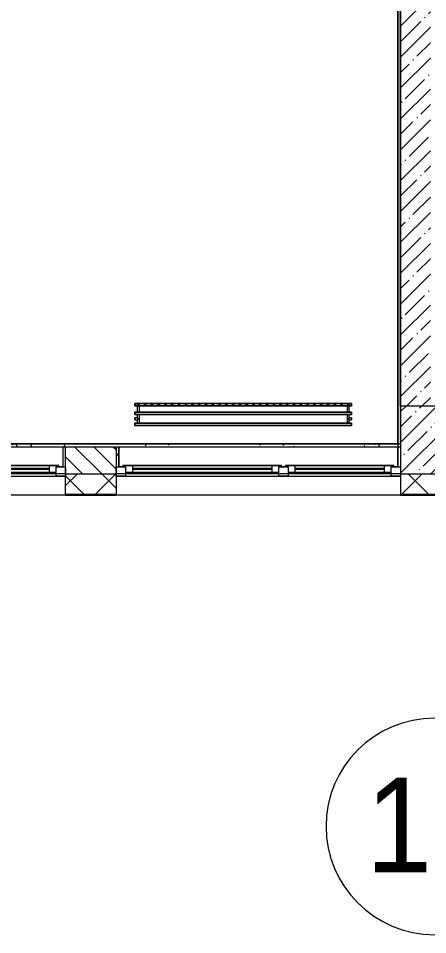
# Model space of a CAD drawing. Header units: millimetres. Extents: x -164500 to 426394, y -23753 to 102118.
# Drawn here: x 193360 to 196382, y 71033 to 77806 of the extents above; entities that cross this region are included whole.
import ezdxf

# ---------------------------------------------------------------- set-up
doc = ezdxf.new("R2010")
doc.units = ezdxf.units.MM
for name, color, linetype, lineweight in [('A-GLAZ', 7, 'Continuous', 9), ('A-GLAZ-1', 7, 'Continuous', 5), ('A-WALL', 7, 'Continuous', 5), ('I-WALL', 7, 'Continuous', 5), ('S-COLS', 7, 'Continuous', 9), ('S-COLS-1', 7, 'Continuous', 5), ('Оси', 7, 'Continuous', 9), ('Оси-1', 7, 'Continuous', 20)]:
    doc.layers.add(name, color=color, linetype=linetype, lineweight=lineweight)
for name, color, linetype, lineweight, true_color in [('A-WALL-1', 9, 'Continuous', 5, 0x808080), ('A-WALL-FNSH-1', 9, 'Continuous', 5, 0x808080), ('M-EQPM-1', 7, 'Continuous', 9, 0xb2b2b2)]:
    doc.layers.add(name, color=color, linetype=linetype, lineweight=lineweight, true_color=true_color)
doc.styles.add('Arial', font='arial.ttf', dxfattribs={"width": 0.9, "height": 700})
pattern_1 = [(0, (148772.123, 0), (243.84, 60.96), [20.117, -162.763, 20.117, -162.763, -975.36]), (0, (148772.123, 0), (243.84, 60.96), [-365.76, 20.117, -345.643, 20.117, -162.763, -426.72]), (0, (148772.123, 0), (243.84, 60.96), [-914.4, 20.117, -101.803, 20.117, -284.683]), (120, (148863.563, 30.48), (-174.71291, 180.691634), [20.117, -162.763, 20.117, -162.763, -975.36]), (120, (148863.563, 30.48), (-174.71291, 180.691634), [-365.76, 20.117, -345.643, 20.117, -162.763, -426.72]), (120, (148863.563, 30.48), (-174.71291, 180.691634), [-914.4, 20.117, -101.803, 20.117, -284.683]), (240, (148894.043, 152.4), (-69.12709, -241.651634), [20.117, -162.763, 20.117, -162.763, -975.36]), (240, (148894.043, 152.4), (-69.12709, -241.651634), [-365.76, 20.117, -345.643, 20.117, -162.763, -426.72]), (240, (148894.043, 152.4), (-69.12709, -241.651634), [-914.4, 20.117, -101.803, 20.117, -284.683])]

# ---------------------------------------------------------------- blocks, each defined once
blk = doc.blocks.new('BSC_Колонна _Прямоугольная - 500х500-V287-Объем проектирования 2 этажа')
at = {"layer": 'S-COLS-1'}
h = blk.add_hatch(dxfattribs=at)
h.set_pattern_fill('FP_13', color=256, style=0, pattern_type=2)
h.set_pattern_definition([(45, (-47660, -150), (-114.04925, 114.04925), []), (45, (-47545.95, -150), (-114.04925, 114.04925), [201.613, -40.323, 6.706, -33.617])])
h.paths.add_polyline_path([(250, -250), (250, 250), (-250, 250), (-250, -250), (152.6, -250)])
for p, q in [((250, 250), (-250, 250)), ((-250, 250), (-250, -250)), ((250, -250), (250, 250)), ((-250, -250), (250, -250))]:
    blk.add_line(p, q, dxfattribs=at)
blk = doc.blocks.new('120_Окно_СКБ_2Ст - 120_Окно_СКБ_2Ст 2100х2500 _мал створка СЛЕВА_-V322-Объем проектирования 2 этажа')
at = {"layer": 'A-GLAZ'}
for p, q in [((-1050, -127), (-1050, -57)), ((-1050, -57), (-980, -57)), ((-980, -57), (-980, -127)), ((-220, -127), (-220, -57)), ((-220, -57), (-150, -57)), ((-150, -57), (-150, -127)), ((980, -127), (980, -57)), ((980, -57), (1050, -57)), ((1050, -57), (1050, -127)), ((-980, -127), (-1050, -127)), ((-980, -127), (-1000, -127)), ((-1000, -127), (-1000, -137)), ((-220, -87), (-980, -87)), ((-980, -87), (-980, -127)), ((-930, -137), (-930, -87)), ((-270, -137), (-270, -87)), ((-220, -127), (-220, -87)), ((-150, -127), (-220, -127)), ((-200, -127), (-220, -127)), ((-200, -137), (-200, -127)), ((-150, -127), (-170, -127)), ((-170, -127), (-170, -137)), ((980, -87), (-150, -87)), ((-150, -87), (-150, -127)), ((-100, -137), (-100, -87)), ((930, -137), (930, -87)), ((980, -127), (980, -87)), ((1050, -127), (980, -127)), ((1000, -127), (980, -127)), ((1000, -137), (1000, -127)), ((-1000, -137), (-200, -137)), ((-200, -137), (-1000, -137)), ((-170, -137), (1000, -137)), ((1000, -137), (-170, -137))]:
    blk.add_line(p, q, dxfattribs=at)
at = {"layer": 'A-GLAZ-1'}
for p, q in [((1050, -57), (-1050, -57)), ((-1030, -127), (-1000, -127)), ((-930, -107), (-270, -107)), ((-270, -117), (-930, -117)), ((-200, -127), (-170, -127)), ((-100, -107), (930, -107)), ((930, -117), (-100, -117)), ((1000, -127), (1030, -127))]:
    blk.add_line(p, q, dxfattribs=at)
blk = doc.blocks.new('120_Окно_СКБ_1Ст - 120_Окно_СКБ_1Ст 900х2500_h_-V390-Объем проектирования 2 этажа')
at = {"layer": 'A-GLAZ'}
for p, q in [((-450, -127), (-450, -57)), ((-450, -57), (-380, -57)), ((-380, -57), (-380, -127)), ((380, -127), (380, -57)), ((380, -57), (450, -57)), ((450, -57), (450, -127)), ((-380, -127), (-450, -127)), ((-380, -127), (-400, -127)), ((-400, -127), (-400, -137)), ((380, -87), (-380, -87)), ((-380, -87), (-380, -127)), ((-330, -137), (-330, -87)), ((330, -137), (330, -87)), ((380, -127), (380, -87)), ((450, -127), (380, -127)), ((400, -127), (380, -127)), ((400, -137), (400, -127)), ((-400, -137), (400, -137)), ((400, -137), (-400, -137))]:
    blk.add_line(p, q, dxfattribs=at)
at = {"layer": 'A-GLAZ-1'}
for p, q in [((450, -57), (-450, -57)), ((-430, -127), (-400, -127)), ((-330, -107), (330, -107)), ((330, -117), (-330, -117)), ((400, -127), (430, -127))]:
    blk.add_line(p, q, dxfattribs=at)
blk = doc.blocks.new('radiator_prado_classic_z_tip_30_po exemplyaru - Classic Z Тип 30-500-V459-Объем проектирования 2 этажа')
at = {"layer": 'M-EQPM-1'}
for p, q in [((0, 228), (0, 210)), ((1600, 228), (0, 228)), ((0, 210), (0, 228)), ((0, 228), (12.5, 228)), ((0, 210), (1600, 210)), ((17.8, 210), (0, 210)), ((12.5, 228), (37.5, 228)), ((37.5, 228), (12.5, 228)), ((12.5, 228), (37.5, 228)), ((12.5, 228), (17.5, 223)), ((12.5, 228), (17.5, 223)), ((32.5, 223), (17.5, 223)), ((17.5, 223), (32.5, 223)), ((17.5, 210), (17.5, 164)), ((17.5, 210), (17.5, 164)), ((17.8, 210), (17.5, 210)), ((17.5, 210), (17.8, 210)), ((17.8, 210), (17.5, 210)), ((17.5, 210), (26.9, 210)), ((19.7, 210), (17.8, 210)), ((17.8, 210), (32.2, 210)), ((32.2, 210), (17.8, 210)), ((23.1, 210), (19.7, 210)), ((25, 210), (23.1, 210)), ((28.7, 210), (25, 210)), ((26.9, 210), (32.5, 210)), ((30.3, 210), (28.7, 210)), ((31.5, 210), (30.3, 210)), ((32.2, 210), (31.5, 210)), ((32.5, 210), (32.2, 210)), ((32.2, 210), (32.5, 210)), ((32.5, 210), (32.2, 210)), ((1567.8, 210), (32.2, 210)), ((32.5, 223), (37.5, 228)), ((37.5, 228), (32.5, 223)), ((32.5, 164), (32.5, 210)), ((32.5, 164), (32.5, 210)), ((37.5, 228), (62.5, 228)), ((62.5, 228), (87.5, 228)), ((87.5, 228), (62.5, 228)), ((62.5, 228), (87.5, 228)), ((62.5, 228), (67.5, 223)), ((62.5, 228), (67.5, 223)), ((82.5, 223), (67.5, 223)), ((67.5, 223), (82.5, 223)), ((82.5, 223), (87.5, 228)), ((87.5, 228), (82.5, 223)), ((87.5, 228), (112.5, 228)), ((112.5, 228), (137.5, 228)), ((137.5, 228), (112.5, 228)), ((112.5, 228), (137.5, 228)), ((112.5, 228), (117.5, 223)), ((112.5, 228), (117.5, 223)), ((132.5, 223), (117.5, 223)), ((117.5, 223), (132.5, 223)), ((132.5, 223), (137.5, 228)), ((137.5, 228), (132.5, 223)), ((137.5, 228), (162.5, 228)), ((162.5, 228), (187.5, 228)), ((187.5, 228), (162.5, 228)), ((162.5, 228), (187.5, 228)), ((162.5, 228), (167.5, 223)), ((162.5, 228), (167.5, 223)), ((182.5, 223), (167.5, 223)), ((167.5, 223), (182.5, 223)), ((182.5, 223), (187.5, 228)), ((187.5, 228), (182.5, 223)), ((187.5, 228), (212.5, 228)), ((212.5, 228), (237.5, 228)), ((237.5, 228), (212.5, 228)), ((212.5, 228), (237.5, 228)), ((212.5, 228), (217.5, 223)), ((212.5, 228), (217.5, 223)), ((232.5, 223), (217.5, 223)), ((217.5, 223), (232.5, 223)), ((232.5, 223), (237.5, 228)), ((237.5, 228), (232.5, 223)), ((237.5, 228), (262.5, 228)), ((262.5, 228), (287.5, 228)), ((287.5, 228), (262.5, 228)), ((262.5, 228), (287.5, 228)), ((262.5, 228), (267.5, 223)), ((262.5, 228), (267.5, 223)), ((282.5, 223), (267.5, 223)), ((267.5, 223), (282.5, 223)), ((282.5, 223), (287.5, 228)), ((287.5, 228), (282.5, 223)), ((287.5, 228), (312.5, 228)), ((312.5, 228), (337.5, 228)), ((337.5, 228), (312.5, 228)), ((312.5, 228), (337.5, 228)), ((312.5, 228), (317.5, 223)), ((312.5, 228), (317.5, 223)), ((332.5, 223), (317.5, 223)), ((317.5, 223), (332.5, 223)), ((332.5, 223), (337.5, 228)), ((337.5, 228), (332.5, 223)), ((337.5, 228), (362.5, 228)), ((362.5, 228), (387.5, 228)), ((387.5, 228), (362.5, 228)), ((362.5, 228), (387.5, 228)), ((362.5, 228), (367.5, 223)), ((362.5, 228), (367.5, 223)), ((382.5, 223), (367.5, 223)), ((367.5, 223), (382.5, 223)), ((382.5, 223), (387.5, 228)), ((387.5, 228), (382.5, 223)), ((387.5, 228), (412.5, 228)), ((412.5, 228), (437.5, 228)), ((437.5, 228), (412.5, 228)), ((412.5, 228), (437.5, 228)), ((412.5, 228), (417.5, 223)), ((412.5, 228), (417.5, 223)), ((432.5, 223), (417.5, 223)), ((417.5, 223), (432.5, 223)), ((432.5, 223), (437.5, 228)), ((437.5, 228), (432.5, 223)), ((437.5, 228), (462.5, 228)), ((462.5, 228), (487.5, 228)), ((487.5, 228), (462.5, 228)), ((462.5, 228), (487.5, 228)), ((462.5, 228), (467.5, 223)), ((462.5, 228), (467.5, 223)), ((482.5, 223), (467.5, 223)), ((467.5, 223), (482.5, 223)), ((482.5, 223), (487.5, 228)), ((487.5, 228), (482.5, 223)), ((487.5, 228), (512.5, 228)), ((512.5, 228), (537.5, 228)), ((537.5, 228), (512.5, 228)), ((512.5, 228), (537.5, 228)), ((512.5, 228), (517.5, 223)), ((512.5, 228), (517.5, 223)), ((532.5, 223), (517.5, 223)), ((517.5, 223), (532.5, 223)), ((532.5, 223), (537.5, 228)), ((537.5, 228), (532.5, 223)), ((537.5, 228), (562.5, 228)), ((562.5, 228), (587.5, 228)), ((587.5, 228), (562.5, 228)), ((562.5, 228), (587.5, 228)), ((562.5, 228), (567.5, 223)), ((562.5, 228), (567.5, 223)), ((582.5, 223), (567.5, 223)), ((567.5, 223), (582.5, 223)), ((582.5, 223), (587.5, 228)), ((587.5, 228), (582.5, 223)), ((587.5, 228), (612.5, 228)), ((612.5, 228), (637.5, 228)), ((637.5, 228), (612.5, 228)), ((612.5, 228), (637.5, 228)), ((612.5, 228), (617.5, 223)), ((612.5, 228), (617.5, 223)), ((632.5, 223), (617.5, 223)), ((617.5, 223), (632.5, 223)), ((632.5, 223), (637.5, 228)), ((637.5, 228), (632.5, 223)), ((637.5, 228), (662.5, 228)), ((662.5, 228), (687.5, 228)), ((687.5, 228), (662.5, 228)), ((662.5, 228), (687.5, 228)), ((662.5, 228), (667.5, 223)), ((662.5, 228), (667.5, 223)), ((682.5, 223), (667.5, 223)), ((667.5, 223), (682.5, 223)), ((682.5, 223), (687.5, 228)), ((687.5, 228), (682.5, 223)), ((687.5, 228), (712.5, 228)), ((712.5, 228), (737.5, 228)), ((737.5, 228), (712.5, 228)), ((712.5, 228), (737.5, 228)), ((712.5, 228), (717.5, 223)), ((712.5, 228), (717.5, 223)), ((732.5, 223), (717.5, 223)), ((717.5, 223), (732.5, 223)), ((732.5, 223), (737.5, 228)), ((737.5, 228), (732.5, 223)), ((737.5, 228), (762.5, 228)), ((762.5, 228), (787.5, 228)), ((787.5, 228), (762.5, 228)), ((762.5, 228), (787.5, 228)), ((762.5, 228), (767.5, 223)), ((762.5, 228), (767.5, 223)), ((782.5, 223), (767.5, 223)), ((767.5, 223), (782.5, 223)), ((782.5, 223), (787.5, 228)), ((787.5, 228), (782.5, 223)), ((787.5, 228), (812.5, 228)), ((812.5, 228), (837.5, 228)), ((837.5, 228), (812.5, 228)), ((812.5, 228), (837.5, 228)), ((812.5, 228), (817.5, 223)), ((812.5, 228), (817.5, 223)), ((832.5, 223), (817.5, 223)), ((817.5, 223), (832.5, 223)), ((832.5, 223), (837.5, 228)), ((837.5, 228), (832.5, 223)), ((837.5, 228), (862.5, 228)), ((862.5, 228), (887.5, 228)), ((887.5, 228), (862.5, 228)), ((862.5, 228), (887.5, 228)), ((862.5, 228), (867.5, 223)), ((862.5, 228), (867.5, 223)), ((882.5, 223), (867.5, 223)), ((867.5, 223), (882.5, 223)), ((882.5, 223), (887.5, 228)), ((887.5, 228), (882.5, 223)), ((887.5, 228), (912.5, 228)), ((912.5, 228), (937.5, 228)), ((937.5, 228), (912.5, 228)), ((912.5, 228), (937.5, 228)), ((912.5, 228), (917.5, 223)), ((912.5, 228), (917.5, 223)), ((932.5, 223), (917.5, 223)), ((917.5, 223), (932.5, 223)), ((932.5, 223), (937.5, 228)), ((937.5, 228), (932.5, 223)), ((937.5, 228), (962.5, 228)), ((962.5, 228), (987.5, 228)), ((987.5, 228), (962.5, 228)), ((962.5, 228), (987.5, 228)), ((962.5, 228), (967.5, 223)), ((962.5, 228), (967.5, 223)), ((982.5, 223), (967.5, 223)), ((967.5, 223), (982.5, 223)), ((982.5, 223), (987.5, 228)), ((987.5, 228), (982.5, 223)), ((987.5, 228), (1012.5, 228)), ((1012.5, 228), (1037.5, 228)), ((1037.5, 228), (1012.5, 228)), ((1012.5, 228), (1037.5, 228)), ((1012.5, 228), (1017.5, 223)), ((1012.5, 228), (1017.5, 223)), ((1032.5, 223), (1017.5, 223)), ((1017.5, 223), (1032.5, 223)), ((1032.5, 223), (1037.5, 228)), ((1037.5, 228), (1032.5, 223)), ((1037.5, 228), (1062.5, 228)), ((1062.5, 228), (1087.5, 228)), ((1087.5, 228), (1062.5, 228)), ((1062.5, 228), (1087.5, 228)), ((1062.5, 228), (1067.5, 223)), ((1062.5, 228), (1067.5, 223)), ((1082.5, 223), (1067.5, 223)), ((1067.5, 223), (1082.5, 223)), ((1082.5, 223), (1087.5, 228)), ((1087.5, 228), (1082.5, 223)), ((1087.5, 228), (1112.5, 228)), ((1112.5, 228), (1137.5, 228)), ((1137.5, 228), (1112.5, 228)), ((1112.5, 228), (1137.5, 228)), ((1112.5, 228), (1117.5, 223)), ((1112.5, 228), (1117.5, 223)), ((1132.5, 223), (1117.5, 223)), ((1117.5, 223), (1132.5, 223)), ((1132.5, 223), (1137.5, 228)), ((1137.5, 228), (1132.5, 223)), ((1137.5, 228), (1162.5, 228)), ((1162.5, 228), (1187.5, 228)), ((1187.5, 228), (1162.5, 228)), ((1162.5, 228), (1187.5, 228)), ((1162.5, 228), (1167.5, 223)), ((1162.5, 228), (1167.5, 223)), ((1182.5, 223), (1167.5, 223)), ((1167.5, 223), (1182.5, 223)), ((1182.5, 223), (1187.5, 228)), ((1187.5, 228), (1182.5, 223)), ((1187.5, 228), (1212.5, 228)), ((1212.5, 228), (1237.5, 228)), ((1237.5, 228), (1212.5, 228)), ((1212.5, 228), (1237.5, 228)), ((1212.5, 228), (1217.5, 223)), ((1212.5, 228), (1217.5, 223)), ((1232.5, 223), (1217.5, 223)), ((1217.5, 223), (1232.5, 223)), ((1232.5, 223), (1237.5, 228)), ((1237.5, 228), (1232.5, 223)), ((1237.5, 228), (1262.5, 228)), ((1262.5, 228), (1287.5, 228)), ((1287.5, 228), (1262.5, 228)), ((1262.5, 228), (1287.5, 228)), ((1262.5, 228), (1267.5, 223)), ((1262.5, 228), (1267.5, 223)), ((1282.5, 223), (1267.5, 223)), ((1267.5, 223), (1282.5, 223)), ((1282.5, 223), (1287.5, 228)), ((1287.5, 228), (1282.5, 223)), ((1287.5, 228), (1312.5, 228)), ((1312.5, 228), (1337.5, 228)), ((1337.5, 228), (1312.5, 228)), ((1312.5, 228), (1337.5, 228)), ((1312.5, 228), (1317.5, 223)), ((1312.5, 228), (1317.5, 223)), ((1332.5, 223), (1317.5, 223)), ((1317.5, 223), (1332.5, 223)), ((1332.5, 223), (1337.5, 228)), ((1337.5, 228), (1332.5, 223)), ((1337.5, 228), (1362.5, 228)), ((1362.5, 228), (1387.5, 228)), ((1387.5, 228), (1362.5, 228)), ((1362.5, 228), (1387.5, 228)), ((1362.5, 228), (1367.5, 223)), ((1362.5, 228), (1367.5, 223)), ((1382.5, 223), (1367.5, 223)), ((1367.5, 223), (1382.5, 223)), ((1382.5, 223), (1387.5, 228)), ((1387.5, 228), (1382.5, 223)), ((1387.5, 228), (1412.5, 228)), ((1412.5, 228), (1437.5, 228)), ((1437.5, 228), (1412.5, 228)), ((1412.5, 228), (1437.5, 228)), ((1412.5, 228), (1417.5, 223)), ((1412.5, 228), (1417.5, 223)), ((1432.5, 223), (1417.5, 223)), ((1417.5, 223), (1432.5, 223)), ((1432.5, 223), (1437.5, 228)), ((1437.5, 228), (1432.5, 223)), ((1437.5, 228), (1462.5, 228)), ((1462.5, 228), (1487.5, 228)), ((1487.5, 228), (1462.5, 228)), ((1462.5, 228), (1487.5, 228)), ((1462.5, 228), (1467.5, 223)), ((1462.5, 228), (1467.5, 223)), ((1482.5, 223), (1467.5, 223)), ((1467.5, 223), (1482.5, 223)), ((1482.5, 223), (1487.5, 228)), ((1487.5, 228), (1482.5, 223)), ((1487.5, 228), (1512.5, 228)), ((1512.5, 228), (1537.5, 228)), ((1537.5, 228), (1512.5, 228)), ((1512.5, 228), (1537.5, 228)), ((1512.5, 228), (1517.5, 223)), ((1512.5, 228), (1517.5, 223)), ((1532.5, 223), (1517.5, 223)), ((1517.5, 223), (1532.5, 223)), ((1532.5, 223), (1537.5, 228)), ((1537.5, 228), (1532.5, 223)), ((1537.5, 228), (1562.5, 228)), ((1562.5, 228), (1587.5, 228)), ((1587.5, 228), (1562.5, 228)), ((1562.5, 228), (1587.5, 228)), ((1562.5, 228), (1567.5, 223)), ((1562.5, 228), (1567.5, 223)), ((1582.5, 223), (1567.5, 223)), ((1567.5, 223), (1582.5, 223)), ((1567.5, 210), (1567.5, 164)), ((1567.5, 210), (1567.5, 164)), ((1567.8, 210), (1567.5, 210)), ((1567.5, 210), (1567.8, 210)), ((1567.8, 210), (1567.5, 210)), ((1567.5, 210), (1567.8, 210)), ((1582.2, 210), (1567.8, 210)), ((1567.8, 210), (1582.2, 210)), ((1571.2, 210), (1567.8, 210)), ((1567.8, 210), (1582.2, 210)), ((1575, 210), (1571.2, 210)), ((1578.7, 210), (1575, 210)), ((1581.5, 210), (1578.7, 210)), ((1582.2, 210), (1581.5, 210)), ((1582.5, 210), (1582.2, 210)), ((1582.2, 210), (1582.5, 210)), ((1582.5, 210), (1582.2, 210)), ((1582.2, 210), (1582.5, 210)), ((1600, 210), (1582.2, 210)), ((1582.5, 223), (1587.5, 228)), ((1587.5, 228), (1582.5, 223)), ((1582.5, 164), (1582.5, 210)), ((1582.5, 164), (1582.5, 210)), ((1587.5, 228), (1600, 228)), ((1600, 210), (1600, 228)), ((1600, 228), (1600, 210)), ((1600, 164), (0, 164)), ((0, 164), (0, 146)), ((0, 146), (0, 164)), ((0, 164), (17.8, 164)), ((0, 146), (1600, 146)), ((18.5, 146), (0, 146)), ((17.8, 164), (17.5, 164)), ((17.5, 164), (17.8, 164)), ((17.8, 164), (17.5, 164)), ((17.5, 164), (26.9, 164)), ((17.5, 146), (17.5, 121.5)), ((17.5, 146), (17.5, 121.5)), ((17.5, 146), (17.8, 146)), ((18.5, 146), (17.5, 146)), ((17.5, 146), (18.5, 146)), ((17.8, 146), (17.5, 146)), ((18.5, 164), (17.8, 164)), ((17.8, 164), (32.2, 164)), ((32.2, 164), (17.8, 164)), ((17.8, 146), (18.5, 146)), ((32.2, 146), (17.8, 146)), ((19.7, 164), (18.5, 164)), ((18.5, 146), (21.2, 146)), ((32.2, 146), (18.5, 146)), ((18.5, 146), (32.2, 146)), ((23.1, 164), (19.7, 164)), ((21.2, 146), (25, 146)), ((26.9, 164), (23.1, 164)), ((25, 146), (28.7, 146)), ((30.3, 164), (26.9, 164)), ((26.9, 164), (32.5, 164)), ((28.7, 146), (32.2, 146)), ((31.5, 164), (30.3, 164)), ((32.2, 164), (31.5, 164)), ((32.5, 164), (32.2, 164)), ((32.2, 164), (32.5, 164)), ((32.5, 164), (32.2, 164)), ((32.2, 164), (1567.8, 164)), ((32.2, 146), (32.5, 146)), ((32.5, 146), (32.2, 146)), ((32.2, 146), (32.5, 146)), ((32.5, 146), (32.2, 146)), ((1567.8, 146), (32.2, 146)), ((32.5, 82), (32.5, 146)), ((32.5, 82), (32.5, 146)), ((1567.8, 164), (1567.5, 164)), ((1567.5, 164), (1567.8, 164)), ((1567.8, 164), (1567.5, 164)), ((1567.5, 164), (1567.8, 164)), ((1567.5, 146), (1567.5, 82)), ((1567.5, 146), (1567.5, 82)), ((1567.5, 146), (1567.8, 146)), ((1573.1, 146), (1567.5, 146)), ((1567.5, 146), (1567.8, 146)), ((1567.8, 146), (1567.5, 146)), ((1582.2, 164), (1567.8, 164)), ((1567.8, 164), (1582.2, 164)), ((1568.5, 164), (1567.8, 164)), ((1567.8, 164), (1582.2, 164)), ((1567.8, 146), (1581.5, 146)), ((1567.8, 146), (1568.5, 146)), ((1581.5, 146), (1567.8, 146)), ((1571.2, 164), (1568.5, 164)), ((1568.5, 146), (1569.7, 146)), ((1569.7, 146), (1573.1, 146)), ((1573.1, 164), (1571.2, 164)), ((1575, 164), (1573.1, 164)), ((1582.5, 146), (1573.1, 146)), ((1573.1, 146), (1576.9, 146)), ((1576.9, 164), (1575, 164)), ((1578.7, 164), (1576.9, 164)), ((1576.9, 146), (1578.7, 146)), ((1582.2, 164), (1578.7, 164)), ((1578.7, 146), (1581.5, 146)), ((1581.5, 146), (1582.2, 146)), ((1581.5, 146), (1582.2, 146)), ((1582.5, 146), (1581.5, 146)), ((1600, 146), (1581.5, 146)), ((1582.5, 164), (1582.2, 164)), ((1582.2, 164), (1582.5, 164)), ((1582.5, 164), (1582.2, 164)), ((1582.2, 164), (1582.5, 164)), ((1582.2, 164), (1600, 164)), ((1582.2, 146), (1582.5, 146)), ((1582.2, 146), (1582.5, 146)), ((1582.5, 121.5), (1582.5, 146)), ((1582.5, 121.5), (1582.5, 146)), ((1600, 146), (1600, 164)), ((1600, 164), (1600, 146)), ((17.5, 121.5), (0, 121.5)), ((17.5, 121.5), (0, 121.5)), ((0, 121.5), (0, 120.5)), ((0, 106.5), (0, 121.5)), ((0, 120.5), (0, 117.7)), ((0, 120.5), (0, 119.3)), ((0, 119.3), (0, 120.5)), ((0, 120.5), (0, 120.5)), ((0, 119.3), (0, 117.7)), ((0, 117.7), (0, 119.3)), ((0, 117.7), (0, 114)), ((0, 115.9), (0, 117.7)), ((0, 117.7), (0, 107.5)), ((0, 114), (0, 115.9)), ((0, 114), (0, 110.3)), ((0, 112.1), (0, 114)), ((0, 110.3), (0, 112.1)), ((0, 108.7), (0, 110.3)), ((0, 110.3), (0, 108.7)), ((0, 108.7), (0, 107.5)), ((0, 107.5), (0, 108.7)), ((0, 107.5), (0, 106.5)), ((0, 107.5), (0, 107.5)), ((0, 106.5), (17.5, 106.5)), ((0, 106.5), (17.5, 106.5)), ((1600, 82), (0, 82)), ((0, 82), (0, 64)), ((0, 64), (0, 82)), ((0, 82), (18.5, 82)), ((17.5, 106.5), (17.5, 82)), ((17.5, 106.5), (17.5, 82)), ((18.5, 82), (17.5, 82)), ((17.5, 82), (18.5, 82)), ((17.8, 82), (17.5, 82)), ((17.5, 82), (21.2, 82)), ((18.5, 82), (17.8, 82)), ((21.2, 82), (18.5, 82)), ((18.5, 82), (32.2, 82)), ((32.2, 82), (18.5, 82)), ((23.1, 82), (21.2, 82)), ((21.2, 82), (32.5, 82)), ((25, 82), (23.1, 82)), ((26.9, 82), (25, 82)), ((28.7, 82), (26.9, 82)), ((30.3, 82), (28.7, 82)), ((31.5, 82), (30.3, 82)), ((32.2, 82), (31.5, 82)), ((32.5, 82), (32.2, 82)), ((32.2, 82), (32.5, 82)), ((32.5, 82), (32.2, 82)), ((32.2, 82), (1567.8, 82)), ((1567.8, 82), (1567.5, 82)), ((1567.5, 82), (1571.2, 82)), ((1567.8, 82), (1567.5, 82)), ((1567.5, 82), (1567.8, 82)), ((1581.5, 82), (1567.8, 82)), ((1569.7, 82), (1567.8, 82)), ((1567.8, 82), (1581.5, 82)), ((1571.2, 82), (1569.7, 82)), ((1571.2, 82), (1582.5, 82)), ((1575, 82), (1571.2, 82)), ((1576.9, 82), (1575, 82)), ((1580.3, 82), (1576.9, 82)), ((1581.5, 82), (1580.3, 82)), ((1582.5, 82), (1581.5, 82)), ((1582.5, 82), (1581.5, 82)), ((1581.5, 82), (1582.5, 82)), ((1581.5, 82), (1600, 82)), ((1600, 121.5), (1582.5, 121.5)), ((1600, 121.5), (1582.5, 121.5)), ((1582.5, 82), (1582.5, 106.5)), ((1582.5, 106.5), (1600, 106.5)), ((1582.5, 82), (1582.5, 106.5)), ((1582.5, 106.5), (1600, 106.5)), ((1600, 121.5), (1600, 106.5)), ((1600, 120.5), (1600, 121.5)), ((1600, 121.5), (1600, 120.5)), ((1600, 120.5), (1600, 121.5)), ((1600, 107.5), (1600, 120.5)), ((1600, 120.5), (1600, 119.3)), ((1600, 107.5), (1600, 120.5)), ((1600, 119.3), (1600, 117.7)), ((1600, 117.7), (1600, 115.9)), ((1600, 115.9), (1600, 114)), ((1600, 114), (1600, 112.1)), ((1600, 112.1), (1600, 110.3)), ((1600, 110.3), (1600, 108.7)), ((1600, 108.7), (1600, 107.5)), ((1600, 106.5), (1600, 107.5)), ((1600, 107.5), (1600, 106.5)), ((1600, 106.5), (1600, 107.5)), ((1600, 64), (1600, 82)), ((1600, 82), (1600, 64)), ((1600, 64), (0, 64)), ((0, 64), (1600, 64))]:
    blk.add_line(p, q, dxfattribs=at)
for points, knots in [([(18.5, 120.5), (18.4, 120.6), (18.3, 120.7), (18.1, 120.9), (17.9, 121.1), (17.8, 121.2), (17.7, 121.3), (17.5, 121.5), (17.5, 121.5), (17.5, 121.5)], [0.7142857, 0.7142857, 0.7142857, 0.7142857, 0.75, 0.7857143, 0.8214286, 0.8571429, 0.8928571, 0.9285714, 1, 1, 1, 1]), ([(17.5, 121.5), (17.5, 121.5), (17.5, 121.5), (17.7, 121.3), (17.8, 121.2), (17.9, 121.1), (18.1, 120.9), (18.3, 120.7), (18.4, 120.6), (18.5, 120.5)], [0, 0, 0, 0, 0.0714286, 0.1071429, 0.1428571, 0.1785714, 0.2142857, 0.25, 0.2857143, 0.2857143, 0.2857143, 0.2857143]), ([(17.5, 121.5), (17.5, 121.5), (17.5, 121.5), (17.7, 121.3), (17.8, 121.2), (17.9, 121.1), (18.1, 120.9), (18.3, 120.7), (18.4, 120.6), (18.5, 120.5)], [0, 0, 0, 0, 0.0714286, 0.1071429, 0.1428571, 0.1785714, 0.2142857, 0.25, 0.2857143, 0.2857143, 0.2857143, 0.2857143]), ([(25, 114), (24.5, 114.5), (23.6, 115.4), (22.4, 116.6), (21.6, 117.4), (21.1, 117.9), (20.8, 118.2), (20.5, 118.5), (20.2, 118.8), (19.8, 119.1), (19.6, 119.4), (19.3, 119.7), (19, 120), (18.7, 120.3), (18.5, 120.5), (18.3, 120.7), (18.1, 120.9), (17.9, 121.1), (17.8, 121.2), (17.7, 121.3), (17.5, 121.5), (17.5, 121.5), (17.5, 121.5)], [0, 0, 0, 0, 0.142857, 0.285714, 0.357143, 0.392857, 0.428571, 0.464286, 0.5, 0.535714, 0.571429, 0.607143, 0.642857, 0.678571, 0.714286, 0.75, 0.785714, 0.821429, 0.857143, 0.892857, 0.928571, 1, 1, 1, 1]), ([(17.5, 106.5), (17.5, 106.5), (17.5, 106.5), (17.7, 106.7), (17.8, 106.8), (17.9, 106.9), (18.1, 107.1), (18.3, 107.3), (18.5, 107.5), (18.7, 107.7), (19, 108), (19.3, 108.3), (19.6, 108.6), (19.8, 108.9), (20.3, 109.3), (20.7, 109.7), (21.1, 110.1), (21.6, 110.6), (22.4, 111.4), (23.6, 112.6), (24.5, 113.5), (25, 114)], [0, 0, 0, 0, 0.071429, 0.107143, 0.142857, 0.178571, 0.214286, 0.25, 0.285714, 0.321429, 0.357143, 0.392857, 0.428571, 0.464286, 0.5, 0.571429, 0.607143, 0.642857, 0.714286, 0.857143, 1, 1, 1, 1]), ([(17.5, 106.5), (17.5, 106.5), (17.5, 106.5), (17.7, 106.7), (17.8, 106.8), (17.9, 106.9), (18.1, 107.1), (18.3, 107.3), (18.4, 107.4), (18.5, 107.5)], [0, 0, 0, 0, 0.0714286, 0.1071429, 0.1428571, 0.1785714, 0.2142857, 0.25, 0.2857143, 0.2857143, 0.2857143, 0.2857143]), ([(18.5, 107.5), (18.4, 107.4), (18.3, 107.3), (18.1, 107.1), (17.9, 106.9), (17.8, 106.8), (17.7, 106.7), (17.5, 106.5), (17.5, 106.5), (17.5, 106.5)], [0.7142857, 0.7142857, 0.7142857, 0.7142857, 0.75, 0.7857143, 0.8214286, 0.8571429, 0.8928571, 0.9285714, 1, 1, 1, 1]), ([(18.5, 107.5), (18.4, 107.4), (18.3, 107.3), (18.1, 107.1), (17.9, 106.9), (17.8, 106.8), (17.7, 106.7), (17.5, 106.5), (17.5, 106.5), (17.5, 106.5)], [0.7142857, 0.7142857, 0.7142857, 0.7142857, 0.75, 0.7857143, 0.8214286, 0.8571429, 0.8928571, 0.9285714, 1, 1, 1, 1]), ([(22.1, 116.9), (21.9, 117.1), (21.6, 117.4), (21.1, 117.9), (20.8, 118.2), (20.5, 118.5), (20.2, 118.8), (19.9, 119.2), (19.7, 119.3), (19.6, 119.4)], [0.2857143, 0.2857143, 0.2857143, 0.2857143, 0.3571429, 0.3928571, 0.4285714, 0.4642857, 0.5, 0.5357143, 0.5714286, 0.5714286, 0.5714286, 0.5714286]), ([(19.6, 119.4), (19.7, 119.3), (19.9, 119.2), (20.3, 118.7), (20.7, 118.3), (21.1, 117.9), (21.6, 117.4), (21.9, 117.1), (22.1, 116.9)], [0.4285714, 0.4285714, 0.4285714, 0.4285714, 0.4642857, 0.5, 0.5714286, 0.6071429, 0.6428571, 0.7142857, 0.7142857, 0.7142857, 0.7142857]), ([(19.6, 119.4), (19.7, 119.3), (19.8, 119.1), (20.3, 118.7), (20.7, 118.3), (21.1, 117.9), (21.6, 117.4), (21.9, 117.1), (22.1, 116.9)], [0.4285714, 0.4285714, 0.4285714, 0.4285714, 0.4642857, 0.5, 0.5714286, 0.6071429, 0.6428571, 0.7142857, 0.7142857, 0.7142857, 0.7142857]), ([(22.1, 111.1), (21.9, 110.9), (21.6, 110.6), (21.1, 110.1), (20.8, 109.8), (20.5, 109.5), (20.2, 109.2), (19.9, 108.8), (19.7, 108.7), (19.6, 108.6)], [0.2857143, 0.2857143, 0.2857143, 0.2857143, 0.3571429, 0.3928571, 0.4285714, 0.4642857, 0.5, 0.5357143, 0.5714286, 0.5714286, 0.5714286, 0.5714286]), ([(22.1, 111.1), (21.9, 110.9), (21.6, 110.6), (21.1, 110.1), (20.8, 109.8), (20.5, 109.5), (20.2, 109.2), (19.8, 108.9), (19.7, 108.7), (19.6, 108.6)], [0.2857143, 0.2857143, 0.2857143, 0.2857143, 0.3571429, 0.3928571, 0.4285714, 0.4642857, 0.5, 0.5357143, 0.5714286, 0.5714286, 0.5714286, 0.5714286]), ([(19.6, 108.6), (19.7, 108.7), (19.9, 108.8), (20.3, 109.3), (20.6, 109.6), (20.8, 109.8)], [0.4285714, 0.4285714, 0.4285714, 0.4285714, 0.4642857, 0.5, 0.5714286, 0.5714286, 0.5714286, 0.5714286]), ([(20.8, 109.8), (20.9, 109.9), (21.1, 110.1), (21.6, 110.6), (21.9, 110.9), (22.1, 111.1)], [0.5714286, 0.5714286, 0.5714286, 0.5714286, 0.6071429, 0.6428571, 0.7142857, 0.7142857, 0.7142857, 0.7142857]), ([(1575, 114), (1575.5, 114.5), (1576.4, 115.4), (1577.6, 116.6), (1578.4, 117.4), (1578.9, 117.9), (1579.2, 118.2), (1579.5, 118.5), (1579.8, 118.8), (1580.1, 119.2), (1580.4, 119.4), (1580.7, 119.7), (1581, 120), (1581.3, 120.3), (1581.5, 120.5), (1581.7, 120.7), (1581.9, 120.9), (1582.1, 121.1), (1582.2, 121.2), (1582.3, 121.3), (1582.5, 121.5), (1582.5, 121.5), (1582.5, 121.5)], [0, 0, 0, 0, 0.142857, 0.285714, 0.357143, 0.392857, 0.428571, 0.464286, 0.5, 0.535714, 0.571429, 0.607143, 0.642857, 0.678571, 0.714286, 0.75, 0.785714, 0.821429, 0.857143, 0.892857, 0.928571, 1, 1, 1, 1]), ([(1582.5, 106.5), (1582.5, 106.5), (1582.5, 106.5), (1582.3, 106.7), (1582.2, 106.8), (1582.1, 106.9), (1581.9, 107.1), (1581.7, 107.3), (1581.5, 107.5), (1581.3, 107.7), (1581, 108), (1580.7, 108.3), (1580.4, 108.6), (1580.1, 108.8), (1579.7, 109.3), (1579.3, 109.7), (1578.9, 110.1), (1578.4, 110.6), (1577.6, 111.4), (1576.4, 112.6), (1575.5, 113.5), (1575, 114)], [0, 0, 0, 0, 0.071429, 0.107143, 0.142857, 0.178571, 0.214286, 0.25, 0.285714, 0.321429, 0.357143, 0.392857, 0.428571, 0.464286, 0.5, 0.571429, 0.607143, 0.642857, 0.714286, 0.857143, 1, 1, 1, 1]), ([(1580.4, 119.4), (1580.3, 119.3), (1580.1, 119.2), (1579.7, 118.7), (1579.3, 118.3), (1578.9, 117.9), (1578.4, 117.4), (1578.1, 117.1), (1577.9, 116.9)], [0.4285714, 0.4285714, 0.4285714, 0.4285714, 0.4642857, 0.5, 0.5714286, 0.6071429, 0.6428571, 0.7142857, 0.7142857, 0.7142857, 0.7142857]), ([(1580.4, 119.4), (1580.3, 119.3), (1580.1, 119.2), (1579.7, 118.7), (1579.3, 118.3), (1578.9, 117.9), (1578.4, 117.4), (1578.1, 117.1), (1577.9, 116.9)], [0.4285714, 0.4285714, 0.4285714, 0.4285714, 0.4642857, 0.5, 0.5714286, 0.6071429, 0.6428571, 0.7142857, 0.7142857, 0.7142857, 0.7142857]), ([(1577.9, 116.9), (1578.1, 117.1), (1578.4, 117.4), (1578.9, 117.9), (1579.2, 118.2), (1579.5, 118.5), (1579.8, 118.8), (1580.1, 119.2), (1580.3, 119.3), (1580.4, 119.4)], [0.2857143, 0.2857143, 0.2857143, 0.2857143, 0.3571429, 0.3928571, 0.4285714, 0.4642857, 0.5, 0.5357143, 0.5714286, 0.5714286, 0.5714286, 0.5714286]), ([(1577.9, 111.1), (1578.1, 110.9), (1578.4, 110.6), (1578.9, 110.1), (1579.2, 109.8), (1579.5, 109.5), (1579.8, 109.2), (1580.1, 108.8), (1580.3, 108.7), (1580.4, 108.6)], [0.2857143, 0.2857143, 0.2857143, 0.2857143, 0.3571429, 0.3928571, 0.4285714, 0.4642857, 0.5, 0.5357143, 0.5714286, 0.5714286, 0.5714286, 0.5714286]), ([(1577.9, 111.1), (1578.1, 110.9), (1578.4, 110.6), (1578.9, 110.1), (1579.1, 109.9), (1579.2, 109.8)], [0.2857143, 0.2857143, 0.2857143, 0.2857143, 0.3571429, 0.3928571, 0.4285714, 0.4285714, 0.4285714, 0.4285714]), ([(1580.4, 108.6), (1580.3, 108.7), (1580.1, 108.8), (1579.7, 109.3), (1579.3, 109.7), (1578.9, 110.1), (1578.4, 110.6), (1578.1, 110.9), (1577.9, 111.1)], [0.4285714, 0.4285714, 0.4285714, 0.4285714, 0.4642857, 0.5, 0.5714286, 0.6071429, 0.6428571, 0.7142857, 0.7142857, 0.7142857, 0.7142857]), ([(1582.5, 121.5), (1582.5, 121.5), (1582.5, 121.5), (1582.3, 121.3), (1582.2, 121.2), (1582.1, 121.1), (1581.9, 120.9), (1581.7, 120.7), (1581.6, 120.6), (1581.5, 120.5)], [0, 0, 0, 0, 0.0714286, 0.1071429, 0.1428571, 0.1785714, 0.2142857, 0.25, 0.2857143, 0.2857143, 0.2857143, 0.2857143]), ([(1582.5, 121.5), (1582.5, 121.5), (1582.5, 121.5), (1582.3, 121.3), (1582.2, 121.2), (1582.1, 121.1), (1581.9, 120.9), (1581.7, 120.7), (1581.6, 120.6), (1581.5, 120.5)], [0, 0, 0, 0, 0.0714286, 0.1071429, 0.1428571, 0.1785714, 0.2142857, 0.25, 0.2857143, 0.2857143, 0.2857143, 0.2857143]), ([(1581.5, 120.5), (1581.6, 120.6), (1581.7, 120.7), (1581.9, 120.9), (1582.1, 121.1), (1582.2, 121.2), (1582.3, 121.3), (1582.5, 121.5), (1582.5, 121.5), (1582.5, 121.5)], [0.7142857, 0.7142857, 0.7142857, 0.7142857, 0.75, 0.7857143, 0.8214286, 0.8571429, 0.8928571, 0.9285714, 1, 1, 1, 1]), ([(1581.5, 107.5), (1581.6, 107.4), (1581.7, 107.3), (1581.9, 107.1), (1582.1, 106.9), (1582.2, 106.8), (1582.3, 106.7), (1582.5, 106.5), (1582.5, 106.5), (1582.5, 106.5)], [0.7142857, 0.7142857, 0.7142857, 0.7142857, 0.75, 0.7857143, 0.8214286, 0.8571429, 0.8928571, 0.9285714, 1, 1, 1, 1]), ([(1581.5, 107.5), (1581.6, 107.4), (1581.7, 107.3), (1581.9, 107.1), (1582.1, 106.9), (1582.2, 106.8), (1582.3, 106.7), (1582.5, 106.5), (1582.5, 106.5), (1582.5, 106.5)], [0.7142857, 0.7142857, 0.7142857, 0.7142857, 0.75, 0.7857143, 0.8214286, 0.8571429, 0.8928571, 0.9285714, 1, 1, 1, 1]), ([(1582.5, 106.5), (1582.5, 106.5), (1582.5, 106.5), (1582.3, 106.7), (1582.2, 106.8), (1582.1, 106.9), (1581.9, 107.1), (1581.7, 107.3), (1581.6, 107.4), (1581.5, 107.5)], [0, 0, 0, 0, 0.0714286, 0.1071429, 0.1428571, 0.1785714, 0.2142857, 0.25, 0.2857143, 0.2857143, 0.2857143, 0.2857143])]:
    blk.add_open_spline(points, degree=3, knots=knots, dxfattribs=at)
for points in [[(19.6, 119.4), (19.5, 119.5), (19.3, 119.7), (19, 120), (18.7, 120.3), (18.6, 120.4), (18.5, 120.5)], [(18.5, 120.5), (18.6, 120.4), (18.7, 120.3), (19, 120), (19.3, 119.7), (19.5, 119.5), (19.6, 119.4)], [(18.5, 120.5), (18.6, 120.4), (18.7, 120.3), (19, 120), (19.3, 119.7), (19.5, 119.5), (19.6, 119.4)], [(18.5, 107.5), (18.6, 107.6), (18.7, 107.7), (19, 108), (19.3, 108.3), (19.5, 108.5), (19.6, 108.6)], [(19.6, 108.6), (19.5, 108.5), (19.3, 108.3), (19, 108), (18.7, 107.7), (18.6, 107.6), (18.5, 107.5)], [(19.6, 108.6), (19.5, 108.5), (19.3, 108.3), (19, 108), (18.7, 107.7), (18.6, 107.6), (18.5, 107.5)], [(25, 114), (24.5, 114.5), (23.6, 115.4), (22.6, 116.4), (22.1, 116.9)], [(22.1, 116.9), (22.6, 116.4), (23.1, 115.9), (23.6, 115.4)], [(22.1, 116.9), (22.6, 116.4), (23.6, 115.4), (24.5, 114.5), (25, 114)], [(22.1, 111.1), (22.6, 111.6), (23.6, 112.6), (24.5, 113.5), (25, 114)], [(25, 114), (24.5, 113.5), (23.6, 112.6), (22.6, 111.6), (22.1, 111.1)], [(23.6, 112.6), (23.1, 112.1), (22.6, 111.6), (22.1, 111.1)], [(23.6, 115.4), (24, 115), (24.5, 114.5), (25, 114)], [(25, 114), (24.5, 113.5), (24, 113), (23.6, 112.6)], [(1577.9, 116.9), (1577.4, 116.4), (1576.4, 115.4), (1575.5, 114.5), (1575, 114)], [(1577.9, 116.9), (1577.4, 116.4), (1576.4, 115.4), (1575.5, 114.5), (1575, 114)], [(1575, 114), (1575.5, 114.5), (1576, 115), (1576.4, 115.4)], [(1575, 114), (1575.5, 113.5), (1576.4, 112.6), (1577.4, 111.6), (1577.9, 111.1)], [(1575, 114), (1575.5, 113.5), (1576.4, 112.6), (1577.4, 111.6), (1577.9, 111.1)], [(1577.9, 111.1), (1577.4, 111.6), (1576.4, 112.6), (1575.5, 113.5), (1575, 114)], [(1576.4, 115.4), (1576.9, 115.9), (1577.4, 116.4), (1577.9, 116.9)], [(1579.2, 109.8), (1579.3, 109.7), (1579.5, 109.5), (1579.8, 109.2), (1580.1, 108.8), (1580.3, 108.7), (1580.4, 108.6)], [(1581.5, 120.5), (1581.4, 120.4), (1581.3, 120.3), (1581, 120), (1580.7, 119.7), (1580.5, 119.5), (1580.4, 119.4)], [(1581.5, 120.5), (1581.4, 120.4), (1581.3, 120.3), (1581, 120), (1580.7, 119.7), (1580.5, 119.5), (1580.4, 119.4)], [(1580.4, 119.4), (1580.5, 119.5), (1580.7, 119.7), (1581, 120), (1581.3, 120.3), (1581.4, 120.4), (1581.5, 120.5)], [(1580.4, 108.6), (1580.5, 108.5), (1580.7, 108.3), (1581, 108), (1581.3, 107.7), (1581.4, 107.6), (1581.5, 107.5)], [(1580.4, 108.6), (1580.5, 108.5), (1580.7, 108.3), (1581, 108), (1581.3, 107.7), (1581.4, 107.6), (1581.5, 107.5)], [(1581.5, 107.5), (1581.4, 107.6), (1581.3, 107.7), (1581, 108), (1580.7, 108.3), (1580.5, 108.5), (1580.4, 108.6)]]:
    blk.add_open_spline(points, degree=3, dxfattribs=at)
blk = doc.blocks.new('Ось сетки - D8-29747960-Объем проектирования 2 этажа')
at = {"layer": 'Оси-1'}
for start, end in [(360, 180), (180, 360)]:
    blk.add_arc((0, 0), 4, start, end, dxfattribs=at)
blk = doc.blocks.new('2floor')
at = {"layer": 'A-WALL'}
h = blk.add_hatch(dxfattribs=at)
h.set_pattern_fill('FP_2', color=256, style=0, pattern_type=2)
h.set_pattern_definition([(135, (148772.12, 0), (-70.71068, -70.71068), [])])
h.paths.add_polyline_path([(192248.3, -100), (192808.5, -100), (192808.5, 100), (192192.1, 100), (192192.1, -100)])
h.paths.add_polyline_path([(193708.5, -100), (194082.1, -100), (194082.1, 100), (193708.5, 100), (193708.5, 81.4)])
h = blk.add_hatch(dxfattribs=at)
h.set_pattern_fill('FP_24', color=256, style=0, pattern_type=2)
h.set_pattern_definition([(45, (148772.12, 0), (-141.42136, 141.42136), []), (135, (148772.12, 0), (-141.42136, -141.42136), [])])
h.paths.add_polyline_path([(224252.1, -250), (224472.1, -250), (224472.1, -100), (220332.1, -100), (220332.1, -250), (224048.6, -250)])
h.paths.add_polyline_path([(216098.5, -250), (219432.1, -250), (219432.1, -100), (215832.1, -100), (215832.1, -250)])
h.paths.add_polyline_path([(214182.1, -250), (214932.1, -250), (214932.1, -100), (213932.1, -100), (213932.1, -250)])
h.paths.add_polyline_path([(210182.1, -250), (210832.1, -250), (210832.1, -100), (209682.1, -100), (209682.1, -250)])
h.paths.add_polyline_path([(207582.1, -250), (207582.1, -100), (206832.1, -100), (206832.1, -250), (207425.7, -250)])
h.paths.add_polyline_path([(205182.1, -250), (205932.1, -250), (205932.1, -100), (205182.1, -100), (205182.1, -118)])
h.paths.add_polyline_path([(200682.1, -250), (202082.1, -250), (202082.1, -100), (200682.1, -100)])
h.paths.add_polyline_path([(196584.7, -250), (197582.1, -250), (197582.1, -100), (196182.1, -100), (196182.1, -250)])
h.paths.add_polyline_path([(191682.1, -250), (192808.5, -250), (192808.5, -100), (191432.1, -100), (191432.1, -250), (191525.5, -250)])
h.paths.add_polyline_path([(194082.1, -250), (194082.1, -100), (193708.5, -100), (193708.5, -250)])
h.paths.add_polyline_path([(187262.1, -250), (188332.1, -250), (188332.1, -100), (186762.1, -100), (186762.1, -250), (187189.1, -250)])
h.paths.add_polyline_path([(181782.1, -250), (182642.1, -250), (182642.1, -100), (181782.1, -100), (181782.1, -118)])
h.paths.add_polyline_path([(183575.5, -250), (184662.1, -250), (184662.1, -100), (183542.1, -100), (183542.1, -250)])
h.paths.add_polyline_path([(178516.3, -250), (179682.1, -250), (179682.1, -100), (177981.9, -100), (177981.9, -250)])
h.paths.add_polyline_path([(171289, -250), (171482.1, -250), (171482.1, -100), (170382.1, -100), (170382.1, -250), (171282.1, -250)])
h.paths.add_polyline_path([(174902.6, -250), (175181.9, -250), (175181.9, -100), (173582.1, -100), (173582.1, -250), (174332.1, -250)])
h.paths.add_polyline_path([(165432.1, -250), (166032.1, -250), (166032.1, -100), (164882.1, -100), (164882.1, -250)])
h.paths.add_polyline_path([(167582.1, -250), (167582.1, -100), (166932.1, -100), (166932.1, -250), (166952.6, -250)])
h.paths.add_polyline_path([(160932.1, -250), (161782.1, -250), (161782.1, -100), (160432.1, -100), (160432.1, -250), (160448, -250)])
h.paths.add_polyline_path([(155388.8, -250), (157332.1, -250), (157332.1, -100), (153402.1, -100), (153402.1, -250), (154666.1, -250)])
h.paths.add_polyline_path([(148662.1, -250), (152502.1, -250), (152502.1, -100), (148512.1, -100), (148512.1, -250)])
at = {"layer": 'I-WALL'}
h = blk.add_hatch(dxfattribs=at)
h.set_pattern_fill('FP_1', color=256, style=0, pattern_type=2)
h.set_pattern_definition([(45, (148772.12, 0), (-114.04925, 114.04925), []), (45, (148886.17, 0), (-114.04925, 114.04925), [201.612, -40.322, 6.706, -33.617])])
h.paths.add_polyline_path([(196283.1, 400), (196402.1, 400), (196402.1, 7400), (196182.1, 7400), (196182.1, 400), (196281.1, 400)])
h = blk.add_hatch(dxfattribs=at)
h.set_pattern_fill('FP_191', color=256, style=0, pattern_type=2)
h.set_pattern_definition(pattern_1)
h.paths.add_polyline_path([(196182.1, 120), (196182.1, 7070), (196162.1, 7070), (196162.1, 121), (196180.3, 120.1)])
h = blk.add_hatch(dxfattribs=at)
h.set_pattern_fill('FP_191', color=256, style=0, pattern_type=2)
h.set_pattern_definition(pattern_1)
h.paths.add_polyline_path([(192462.1, 100), (196182.1, 100), (196180.3, 120), (192462.1, 120)])
h = blk.add_hatch(dxfattribs=at)
h.set_pattern_fill('FP_191', color=256, style=0, pattern_type=2)
h.set_pattern_definition(pattern_1)
h.paths.add_polyline_path([(194082.1, -48), (194102.1, -48), (194102.1, 100), (194082.1, 100), (194082.1, 81.4)])
h = blk.add_hatch(dxfattribs=at)
h.set_pattern_fill('FP_191', color=256, style=0, pattern_type=2)
h.set_pattern_definition(pattern_1)
h.paths.add_polyline_path([(196162.1, -48), (196182.1, -48), (196182.1, 100), (196162.1, 100), (196162.1, -38)])
at = {"layer": 'A-WALL'}
for p, q in [((196182.1, 7380), (196182.1, 400)), ((196182.1, 400), (196182.1, 7070)), ((193708.5, -100), (194082.1, -100)), ((193708.5, -258), (192808.5, -258)), ((193708.5, -250), (194082.1, -250)), ((193708.5, -253), (194082.1, -253)), ((196182.1, -258), (194082.1, -258)), ((196182.1, -250), (197582.1, -250)), ((196182.1, -253), (197582.1, -253))]:
    blk.add_line(p, q, dxfattribs=at)
at = {"layer": 'A-WALL-1'}
for p, q in [((192192.1, 100), (196182.1, 100)), ((196182.1, 120), (192462.1, 120)), ((193688.5, 100), (193688.5, -48)), ((193708.5, -250), (193708.5, 100)), ((194082.1, 100), (194082.1, -250)), ((194102.1, -48), (194102.1, 100)), ((196162.1, 121), (196162.1, 100)), ((193688.5, -48), (193708.5, -48)), ((194082.1, -48), (194102.1, -48)), ((196162.1, -48), (196182.1, -48)), ((196182.1, -100), (196182.1, -250))]:
    blk.add_line(p, q, dxfattribs=at)
at = {"layer": 'A-WALL-FNSH-1'}
for p, q in [((196161.1, 7049), (196161.1, 121)), ((196162.1, 121), (196162.1, 7050)), ((196161.1, 121), (192482.1, 121)), ((193687.5, 100), (193687.5, -48)), ((194103.1, -48), (194103.1, 100)), ((196161.1, 100), (196161.1, -48)), ((196162.1, -48), (196162.1, 100)), ((193687.5, -48), (193688.5, -48)), ((194102.1, -48), (194103.1, -48)), ((196161.1, -48), (196162.1, -48)), ((193708.5, -250), (193708.5, -258)), ((193708.5, -258), (194082.1, -258)), ((194082.1, -258), (194082.1, -250)), ((196182.1, -250), (196182.1, -258)), ((196182.1, -258), (197582.1, -258))]:
    blk.add_line(p, q, dxfattribs=at)
at = {"layer": 'I-WALL'}
for p, q in [((193708.5, -100), (192808.5, -100)), ((196182.1, -100), (194082.1, -100))]:
    blk.add_line(p, q, dxfattribs=at)
at = {"layer": 'A-GLAZ', "color": 3, "rotation": 180}
for name, p in [('120_Окно_СКБ_1Ст - 120_Окно_СКБ_1Ст 900х2500_h_-V390-Объем проектирования 2 этажа', (193258.5, -175)), ('120_Окно_СКБ_2Ст - 120_Окно_СКБ_2Ст 2100х2500 _мал створка СЛЕВА_-V322-Объем проектирования 2 этажа', (195132.1, -175))]:
    blk.add_blockref(name, p, dxfattribs=at)
at = {"layer": 'M-EQPM-1'}
blk.add_blockref('radiator_prado_classic_z_tip_30_po exemplyaru - Classic Z Тип 30-500-V459-Объем проектирования 2 этажа', (194220.8, 192), dxfattribs=at)
at = {"layer": 'S-COLS'}
blk.add_blockref('BSC_Колонна _Прямоугольная - 500х500-V287-Объем проектирования 2 этажа', (196432.1, 150), dxfattribs=at)
at = {"layer": 'Оси-1', "xscale": 199.9999999999999, "yscale": 199.9999999999999, "zscale": 199.9999999999999}
blk.add_blockref('Ось сетки - D8-29747960-Объем проектирования 2 этажа', (196432.1, -2706.3), dxfattribs=at)
at = {"layer": 'Оси', "insert": (195926.9, -2345), "char_height": 700, "width": 1212.151, "attachment_point": 1, "style": 'Arial'}
blk.add_mtext('14', dxfattribs=at)

msp = doc.modelspace()

# ---------------------------------------------------------------- block references
msp.add_blockref('2floor', (0, 74539.358))

doc.saveas('drawing.dxf')
